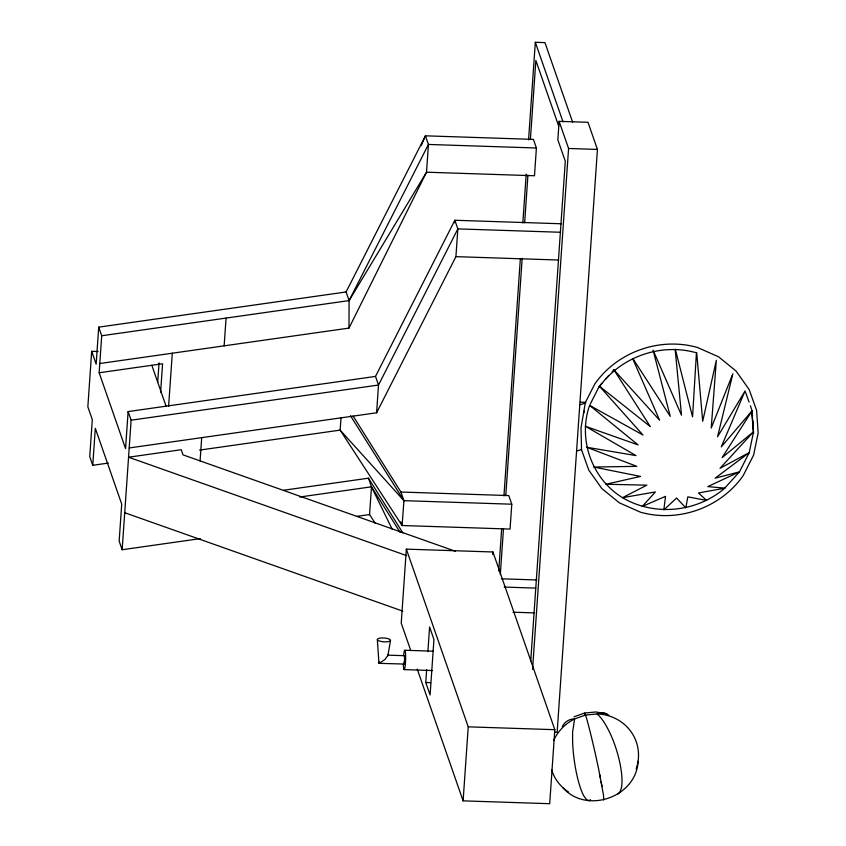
<?xml version="1.0" encoding="UTF-8"?>
<svg xmlns="http://www.w3.org/2000/svg" width="846" height="846" viewBox="0 0 846 846"><rect width="100%" height="100%" fill="white"/><g stroke="black" fill="none" stroke-linecap="round" stroke-linejoin="round"><path stroke-width="1.27" d="M99.796 363.516L348.986 328.089L349.102 300.594L346.099 291.965L425.432 135.825L533.403 139.379L536.406 147.997L534.482 175.757L426.521 172.203L349.102 300.594L101.71 335.756L99.151 372.769L125.557 448.592L128.116 411.579L375.508 376.407L454.841 220.267L561.49 223.778M98.189 351.524L91.685 351.312L87.847 406.82L92.309 419.658L89.75 456.671L92.753 465.289L108.383 463.069M346.099 291.965L98.707 327.138L96.148 364.15L91.685 351.312M92.753 465.289L95.312 428.277L121.718 504.1L119.159 541.102L122.162 549.731L200.291 538.627M122.162 549.731L131.119 420.198L128.116 411.579M157.705 382.244L159.048 362.871M160.624 392.153L162.591 363.748L99.151 372.769M168.608 406.45L172.288 353.216M200.079 461.028L201.697 437.657M224.148 345.834L226.062 318.085M341.023 417.501L340.145 430.117L402.083 525.514L510.053 529.067L511.777 504.205L508.774 495.576L400.93 492.034L353.131 416.084M375.307 523.388L369.554 514.558L371.479 486.81L368.475 478.18L283.632 490.246M129.205 447.957L376.597 412.785L378.511 385.036L457.845 228.896L454.841 220.267L454.662 222.794M417.247 669.133L463.111 800.855L549.699 803.7L554.817 729.686L492.932 551.983L406.344 549.139L401.226 623.153L410.754 650.489M427.907 651.526L429.599 626.992L433.945 639.46L430.106 694.968L425.76 682.5L426.659 669.598M376.597 412.785L455.92 256.645L457.845 228.896L560.549 232.269M463.111 800.855L468.229 726.841L406.344 549.139M492.753 554.574L492.932 551.983M498.749 571.05L501.667 528.856M503.952 495.893L520.364 258.548M522.828 222.942L526.201 174.16M528.57 139.876L535.317 42.3L544.94 42.617L572.647 122.184M500.303 574.667L503.497 528.528M505.771 495.566L522.183 258.252M524.647 222.657L527.925 175.196M530.389 139.59L535.856 60.489L558.656 125.938M554.5 732.213L557.133 732.298L597.435 149.425L587.991 122.289L559.121 121.348L557.842 139.844L565.297 161.226L530.738 660.948M532.557 669.376L568.575 148.473L559.121 121.348M400.93 492.034L403.933 500.663L402.083 525.514L400.793 521.823M387.658 655.142L404.631 655.692L404.451 664.068L379.209 663.338L379.325 661.995M379.209 663.338L385.015 659.446L387.923 655.333M387.88 655.787L390.492 640.634A6.641 1.935 4 0 0 381.578 637.958A6.641 1.935 4 0 0 379.769 641.152A6.641 1.935 4 0 0 390.492 640.634M404.24 656.824L404.631 655.692M601.929 383.259L599.37 386.136L642.971 435.024L589.609 405.371C577.691 439.286 591.851 478.942 622.519 497.67C654.18 516.483 696.321 512.348 724.282 488.607L739.489 471.835L749.239 452.599L753.3 432.983M638.106 761.337C636.372 796.964 586.976 814.497 563.129 788.007M732.869 373.731L717.556 436.79L745.083 390.926L721.268 446.878L752.136 410.722L752.496 415.978M603.674 800.009L603.515 795.198L598.778 769.733A44.584 1.734 77.5 0 0 584.406 713.971M585.252 403.087L581.022 427.843L581.519 449.575L576.602 451.034M732.393 374.937L711.222 428.055L716.34 360.301L702.698 421.266L696.723 352.867M421.255 145.491L425.432 135.825L428.436 144.454L426.521 172.203L348.986 328.089M584.935 403.373L594.801 383.978C617.263 351.851 659.743 336.761 697.442 347.473L718.518 356.79L736.031 371.013L749.144 389.488L756.631 410.458L758.153 433.067L753.585 455.137L743.148 475.674C720.686 507.812 678.196 522.902 640.485 512.19L619.409 502.862L601.908 488.65L588.795 470.154L581.318 449.184M590.18 404.24L599.37 386.136L650.32 426.617L613.889 369.818L612.187 371.743M349.102 300.594L428.436 144.454L536.406 147.997M752.136 410.722L722.103 457.623L753.553 431.756L720.009 468.303L749.239 452.599L715.113 478.191L739.489 471.835L707.764 486.598L724.959 488.153L698.458 492.964L706.643 500.441L687.83 496.856L685.799 507.854L676.599 498.008L663.835 509.895L665.538 496.338L642.251 506.426L655.396 491.949L622.519 497.67L646.862 485.16L605.979 484.24L640.528 476.425L593.765 467.045L636.816 466.336L586.712 447.259L635.981 455.592L585.295 426.225L638.085 444.911L589.609 405.371M605.345 379.42L608.771 375.582M598.936 387.468C620.266 356.949 660.62 342.619 696.438 352.793L692.557 416.877L675.341 349.356M617.157 794.542L619.758 792.438L621.408 787.89A43.178 12.616 72.5 0 0 610.051 733.154C606.571 726.238 602.976 719.174 597.107 713.95L585.559 715.029L574.593 718.931A43.516 23.551 66.1 0 0 562.294 726.481M590.519 799.629L589.102 800.739L586.638 799.745L583.962 796.16A43.178 9.38 82.5 0 1 572.605 741.424L572.605 732.16L574.593 718.931A44.584 42.332 -19.2 0 0 553.591 740.599M574.064 716.784L584.66 713.019L595.817 711.983L606.783 713.749M579.679 404.811L585.781 403.003M131.119 420.198L378.511 385.036L375.508 376.407M199.529 450.114L340.145 430.117L403.933 500.663L511.777 504.205M299.685 497.014L371.479 486.81L400.179 532.43M356.536 516.409L369.554 514.558M568.575 148.473L597.435 149.425M455.92 256.645L558.624 260.029M580.43 402.157L585.559 402.326M501.35 578.812L536.861 579.975M504.227 587.071L535.793 588.107M512.972 612.197L534.038 612.885M404.843 650.257L433.226 651.187M404.124 669.609L432.507 670.55M425.76 682.5L430.572 682.659M468.229 726.841L554.817 729.686M455.264 551.211L183.022 454.862L181.234 449.723L128.56 457.21L406.64 555.621M124.722 512.718L402.802 611.14M613.889 369.818L659.637 420.24L632.734 358.746M404.325 664.163L403.976 661.91M632.924 358.651L670.265 416.359L653.059 350.117L681.495 415.206L675.15 349.366M350.508 415.767L403.933 500.663M368.475 478.18L402.844 532.917M371.479 486.81L392.195 529.279M745.527 392.163L749.048 402.062M750.37 405.773L751.692 409.485M535.317 42.3L563.024 121.866M151.825 365.282L166.165 406.45M98.707 327.138L101.71 335.756M599.814 774.873L600.48 778.309M601.146 781.736L602.035 786.505M751.766 411.875L753.543 433.215L751.946 411.029M752.845 421.234L753.374 429.123M377.348 639.703L378.945 663.148M581.519 449.575A6.578 1.914 4 0 1 581.413 449.395M583.888 412.964A82.749 48.645 -73.3 0 1 584.205 410.976M636.15 768.929A44.584 42.332 -19.2 0 0 597.107 713.95A43.516 20.695 88.5 0 1 608.782 715.261M568.438 791.972A44.584 42.332 -19.2 0 1 551.571 769.691M403.679 654.762A9.697 1.142 -88.1 0 1 405.477 652.763A9.697 1.142 -88.1 0 1 404.927 667.589A9.697 1.142 -88.1 0 1 403.32 664.438"/></g></svg>
